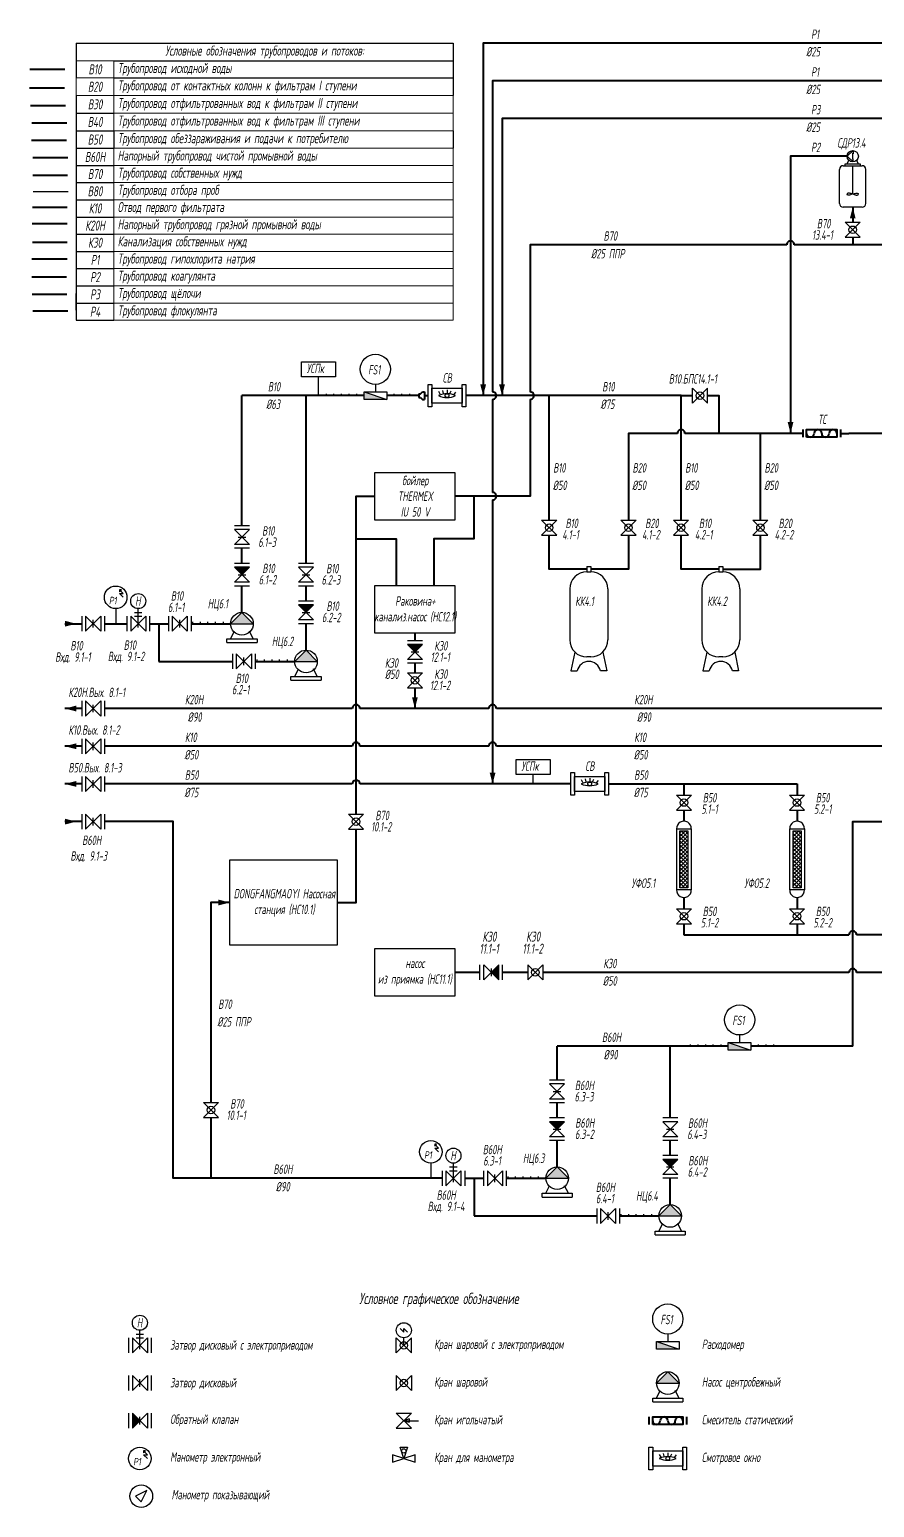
# Model space of a CAD drawing. Header units: inches. Extents: x -98789 to 102479, y -41186 to 39392.
# Drawn here: x 48454 to 70861, y 188 to 39392 of the extents above; entities that cross this region are included whole.
import ezdxf

# ---------------------------------------------------------------- set-up
doc = ezdxf.new("R2010")
doc.units = ezdxf.units.IN
doc.header["$MEASUREMENT"] = 0
for name, color, linetype in [('1', 7, 'Continuous'), ('2', 7, 'Continuous'), ('G', 5, 'Continuous'), ('В80', 1, 'Continuous')]:
    doc.layers.add(name, color=color, linetype=linetype)
for name, color, linetype, lineweight in [('В10', 66, 'Continuous', 40), ('В30', 136, 'Continuous', 40), ('В40', 142, 'Continuous', 40), ('В50', 180, 'Continuous', 40), ('В60Н', 140, 'Continuous', 40), ('В70', 120, 'Continuous', 40), ('К20Н', 33, 'Continuous', 40), ('К30', 54, 'Continuous', 40), ('Р1', 202, 'Continuous', 40), ('Р4', 210, 'Continuous', 40)]:
    doc.layers.add(name, color=color, linetype=linetype, lineweight=lineweight)
for name, color, linetype, lineweight, true_color in [('В20', 7, 'Continuous', 40, 0x0a7800), ('К10', 7, 'Continuous', 40, 0xffbe00), ('Р2', 7, 'Continuous', 40, 0x991b1e), ('Р3', 7, 'Continuous', 40, 0xd19cc7)]:
    doc.layers.add(name, color=color, linetype=linetype, lineweight=lineweight, true_color=true_color)
doc.layers.add('Надписи', color=7, linetype='Continuous', true_color=0x93278f)
doc.styles.add('Eskd знаки', font='eskd.shx', dxfattribs={"width": 0.8, "oblique": 10})

# ---------------------------------------------------------------- blocks, each defined once
blk = doc.blocks.new('*T2')
at = {"color": 0, "linetype": 'ByBlock', "lineweight": -2, "transparency": 16777216}
for p, q in [((0, 0), (10000, 0)), ((0, 0), (0, -467)), ((10000, 0), (10000, -1389)), ((1000, -467), (10000, -467)), ((1000, -922), (10000, -922)), ((0, -1389), (0, -7352)), ((0, -1856), (1000, -1856)), ((0, -2322), (1000, -2322)), ((1000, -2322), (1000, -2789)), ((10000, -2322), (10000, -2789)), ((0, -2789), (1000, -2789)), ((0, -3244), (1000, -3244)), ((0, -3700), (1000, -3700)), ((0, -4156), (1000, -4156)), ((0, -4611), (1000, -4611)), ((0, -5067), (1000, -5067)), ((0, -5522), (1000, -5522)), ((0, -5978), (1000, -5978)), ((0, -6433), (1000, -6433)), ((0, -6896), (1000, -6896)), ((0, -7352), (1000, -7352))]:
    blk.add_line(p, q, dxfattribs=at)
at = {"color": 7, "linetype": 'ByBlock', "lineweight": 15, "transparency": 16777216}
for p, q in [((0, -467), (1000, -467)), ((0, -467), (0, -1389)), ((1000, -467), (1000, -2322)), ((0, -922), (1000, -922)), ((0, -1389), (10000, -1389)), ((10000, -1389), (10000, -2322)), ((1000, -1856), (10000, -1856)), ((1000, -2322), (10000, -2322)), ((1000, -2789), (10000, -2789)), ((1000, -2789), (1000, -7352)), ((10000, -2789), (10000, -7352)), ((1000, -3244), (10000, -3244)), ((1000, -3700), (10000, -3700)), ((1000, -4156), (10000, -4156)), ((1000, -4611), (10000, -4611)), ((1000, -5067), (10000, -5067)), ((1000, -5522), (10000, -5522)), ((1000, -5978), (10000, -5978)), ((1000, -6433), (10000, -6433)), ((1000, -6896), (10000, -6896)), ((1000, -7352), (10000, -7352))]:
    blk.add_line(p, q, dxfattribs=at)
at = {"color": 0, "transparency": 16777216, "style": 'Eskd знаки'}
for s, insert, char_height, width, attachment_point in [('Условные обозначения трубопроводов и потоков:', (5000, -233), 266.67, 9997.82, 5), ('В10', (500, -694), 266.7, 910, 5), ('Трубопровод исходной воды', (1100, -694), 266.67, 8800.02, 4), ('В20', (500, -1156), 266.7, 910, 5), ('Трубопровод от контактных колонн к фильтрам I ступени', (1100, -1156), 266.67, 8800.02, 4), ('В30', (500, -1622), 266.7, 970, 5), ('Трубопровод отфильтрованных вод к фильтрам II ступени', (1100, -1622), 266.67, 8800.02, 4), ('В40', (500, -2089), 266.7, 970, 5), ('Трубопровод отфильтрованных вод к фильтрам III ступени', (1100, -2089), 266.67, 8800.02, 4), ('В50', (500, -2556), 266.7, 970, 5), ('Трубопровод обеззараживания и подачи к потребителю', (1100, -2556), 266.67, 8800.02, 4), ('В60Н', (500, -3017), 266.7, 970, 5), ('Напорный трубопровод чистой промывной воды', (1100, -3017), 266.67, 8800.02, 4), ('В70', (500, -3472), 266.7, 970, 5), ('Трубопровод собственных нужд', (1100, -3472), 266.67, 8800.02, 4), ('В80', (500, -3928), 266.7, 970, 5), ('Трубопровод отбора проб', (1100, -3928), 266.67, 8800.02, 4), ('К10', (500, -4383), 266.7, 970, 5), ('Отвод первого фильтрата', (1100, -4383), 266.67, 8800.02, 4), ('Напорный трубопровод грязной промывной воды', (1100, -4839), 266.67, 8800.02, 4), ('К20Н', (500, -4839), 266.7, 970, 5), ('К30', (500, -5294), 266.7, 970, 5), ('Канализация собственных нужд', (1100, -5294), 266.67, 8800.02, 4), ('Р1', (500, -5750), 266.7, 970, 5), ('Трубопровод гипохлорита натрия', (1100, -5750), 266.67, 8800.02, 4), ('Р2', (500, -6206), 266.7, 970, 5), ('Трубопровод коагулянта', (1100, -6206), 266.67, 8800.02, 4), ('Р3', (500, -6665), 266.7, 970, 5), ('Трубопровод щёлочи', (1100, -6665), 266.67, 8800.02, 4), ('Р4', (500, -7124), 266.7, 970, 5), ('Трубопровод флокулянта', (1100, -7124), 266.67, 8800.02, 4)]:
    blk.add_mtext(s, dxfattribs=dict(at, insert=insert, char_height=char_height, width=width, attachment_point=attachment_point))

msp = doc.modelspace()

# ---------------------------------------------------------------- hatches: boundary and pattern name
h = msp.add_hatch(color=256)
h.dxf.hatch_style = 1
h.paths.add_polyline_path([(54286, 25131), (53886, 25131), (54086, 24931)])
h = msp.add_hatch(color=256)
h.dxf.hatch_style = 1
h.paths.add_polyline_path([(54385, 23631), (54086, 23931), (53787, 23631)])
h = msp.add_hatch(color=256)
h.dxf.hatch_style = 1
h.paths.add_polyline_path([(55986, 24131), (55586, 24131), (55786, 23931)])
h = msp.add_hatch(color=256)
h.dxf.hatch_style = 1
h.paths.add_polyline_path([(56085, 22631), (55786, 22931), (55487, 22631)])
h = msp.add_hatch(color=256)
h.dxf.hatch_style = 1
h.paths.add_polyline_path([(58874, 23081), (58474, 23081), (58674, 22881)])
h = msp.add_hatch(color=256)
h.dxf.hatch_style = 1
h.paths.add_polyline_path([(60900, 14181), (60900, 14581), (60700, 14381)])
h = msp.add_hatch(color=256)
h.dxf.hatch_style = 1
h.paths.add_polyline_path([(62645, 10421), (62245, 10421), (62445, 10221)])
h = msp.add_hatch(color=256)
h.dxf.hatch_style = 1
h.paths.add_polyline_path([(65645, 9421), (65245, 9421), (65445, 9221)])
h = msp.add_hatch(color=256)
h.dxf.hatch_style = 1
h.paths.add_polyline_path([(62745, 8921), (62445, 9221), (62146, 8921)])
h = msp.add_hatch(color=256)
h.dxf.hatch_style = 1
h.paths.add_polyline_path([(65745, 7921), (65445, 8221), (65146, 7921)])
h = msp.add_hatch(color=256)
h.dxf.hatch_style = 1
h.paths.add_polyline_path([(65679, 3488), (65380, 3788), (65081, 3488)])
h = msp.add_hatch(color=256)
h.dxf.hatch_style = 1
h.paths.add_polyline_path([(51180, 2688), (51180, 2288), (51380, 2488)])
at = {"layer": '1'}
h = msp.add_hatch(dxfattribs=at)
h.set_pattern_fill('ANSI37', color=256, scale=22.5, angle=-90, style=0)
h.set_pattern_definition([(315, (21797.07, 37931.38), (50.51394, 50.51394), []), (45, (21797.07, 37931.38), (-50.51394, 50.51394), [])])
h.paths.add_polyline_path([(65704, 16625), (65916, 16625), (65916, 18137), (65704, 18137)])
h = msp.add_hatch(dxfattribs=at)
h.set_pattern_fill('ANSI37', color=256, scale=22.5, angle=-90, style=0)
h.set_pattern_definition([(315, (24797.07, 37931.38), (50.51394, 50.51394), []), (45, (24797.07, 37931.38), (-50.51394, 50.51394), [])])
h.paths.add_polyline_path([(68704, 16625), (68916, 16625), (68916, 18137), (68704, 18137)])
at = {"layer": '2', "ltscale": 0.5}
for points in [[(57326, 29781), (57326, 29581), (57926, 29581)], [(66986, 12521), (66986, 12321), (67586, 12321)], [(65080, 4588), (65080, 4388), (65680, 4388)]]:
    msp.add_hatch(color=256, dxfattribs=at).paths.add_polyline_path(points)

# ---------------------------------------------------------------- linework, layer by layer
at = {"ltscale": 10}
for p, q in [((70136, 36031), (70297, 36181)), ((70286, 35950), (70286, 36112)), ((70297, 36181), (70297, 36100)), ((70136, 36031), (70297, 35882)), ((70297, 35882), (70297, 35962)), ((54086, 23931), (53787, 23631)), ((54086, 23931), (54385, 23631)), ((55786, 22931), (55487, 22631)), ((55786, 22931), (56085, 22631)), ((62445, 9221), (62146, 8921)), ((62445, 9221), (62745, 8921)), ((65445, 8221), (65146, 7921)), ((65445, 8221), (65745, 7921)), ((65380, 3788), (65081, 3488)), ((65380, 3788), (65679, 3488))]:
    msp.add_line(p, q, dxfattribs=at)
for p, q in [((69936, 34781), (69936, 35681)), ((70036, 35781), (70536, 35781)), ((70086, 35781), (70086, 35831)), ((70086, 35831), (70486, 35831)), ((70136, 35831), (70186, 35931)), ((70286, 35031), (70286, 35781)), ((70436, 35831), (70386, 35931)), ((70486, 35831), (70486, 35781)), ((70636, 34781), (70636, 35681)), ((70536, 34681), (70036, 34681)), ((70086, 34281), (70486, 34281)), ((70486, 34281), (70086, 33881)), ((70086, 34281), (70486, 33881)), ((70086, 33881), (70486, 33881)), ((66034, 29481), (66034, 29881)), ((66034, 29881), (66434, 29481)), ((66034, 29481), (66434, 29881)), ((66434, 29481), (66434, 29881)), ((56326, 29681), (56326, 29731)), ((56526, 29681), (56526, 29731)), ((56726, 29681), (56726, 29731)), ((56926, 29681), (56926, 29731)), ((57126, 29731), (57126, 29681)), ((58126, 29681), (58126, 29731)), ((58326, 29681), (58326, 29731)), ((58526, 29731), (58526, 29681)), ((62034, 26377), (62434, 26377)), ((62434, 26377), (62034, 25977)), ((62034, 26377), (62434, 25977)), ((64138, 26377), (64538, 26377)), ((64538, 26377), (64138, 25977)), ((64138, 26377), (64538, 25977)), ((65534, 26377), (65934, 26377)), ((65934, 26377), (65534, 25977)), ((65534, 26377), (65934, 25977)), ((67638, 26377), (68038, 26377)), ((68038, 26377), (67638, 25977)), ((67638, 26377), (68038, 25977)), ((54286, 26231), (53886, 26231)), ((54286, 26131), (53886, 26131)), ((53886, 26131), (54286, 25731)), ((54286, 26131), (53886, 25731)), ((53986, 25931), (54186, 25931)), ((62034, 25977), (62434, 25977)), ((64138, 25977), (64538, 25977)), ((65534, 25977), (65934, 25977)), ((67638, 25977), (68038, 25977)), ((54286, 25731), (53886, 25731)), ((54286, 25631), (53886, 25631)), ((54286, 25231), (53886, 25231)), ((54286, 25131), (53886, 25131)), ((53886, 25131), (54286, 24731)), ((54286, 25131), (53886, 24731)), ((55986, 25231), (55586, 25231)), ((55986, 25131), (55586, 25131)), ((55586, 25131), (55986, 24731)), ((55986, 25131), (55586, 24731)), ((54286, 24731), (53886, 24731)), ((53986, 24931), (54186, 24931)), ((55986, 24731), (55586, 24731)), ((55686, 24931), (55886, 24931)), ((50938, 24431), (50838, 24531)), ((50938, 24331), (50838, 24431)), ((50838, 24431), (50938, 24431)), ((54286, 24631), (53886, 24631)), ((55986, 24631), (55586, 24631)), ((50738, 24031), (50738, 23631)), ((51236, 23931), (51436, 23931)), ((51336, 23531), (51336, 24031)), ((55986, 24231), (55586, 24231)), ((55986, 24131), (55586, 24131)), ((55586, 24131), (55986, 23731)), ((55986, 24131), (55586, 23731)), ((55686, 23931), (55886, 23931)), ((49841, 23831), (49841, 23431)), ((49941, 23831), (49941, 23431)), ((49941, 23431), (50341, 23831)), ((49941, 23831), (50341, 23431)), ((50141, 23531), (50141, 23731)), ((50341, 23831), (50341, 23431)), ((50441, 23831), (50441, 23431)), ((51036, 23831), (51036, 23431)), ((51136, 23831), (51136, 23431)), ((51136, 23431), (51536, 23831)), ((51136, 23831), (51536, 23431)), ((51236, 23831), (51436, 23831)), ((51536, 23831), (51536, 23431)), ((51636, 23831), (51636, 23431)), ((52136, 23831), (52136, 23431)), ((52236, 23831), (52236, 23431)), ((52236, 23431), (52636, 23831)), ((52236, 23831), (52636, 23431)), ((52436, 23531), (52436, 23731)), ((52636, 23831), (52636, 23431)), ((52736, 23831), (52736, 23431)), ((52786, 23631), (52786, 23681)), ((52986, 23631), (52986, 23681)), ((53186, 23631), (53186, 23681)), ((53386, 23631), (53386, 23681)), ((53586, 23681), (53586, 23631)), ((53786, 23631), (54386, 23631)), ((55986, 23731), (55586, 23731)), ((55986, 23631), (55586, 23631)), ((53686, 23131), (53686, 23231)), ((53686, 23231), (54486, 23231)), ((53686, 23131), (54486, 23131)), ((53786, 23231), (53886, 23431)), ((54386, 23231), (54286, 23431)), ((54486, 23231), (54486, 23131)), ((58874, 23181), (58474, 23181)), ((53837, 22831), (53837, 22431)), ((53937, 22831), (53937, 22431)), ((53937, 22431), (54337, 22831)), ((53937, 22831), (54337, 22431)), ((54337, 22831), (54337, 22431)), ((54437, 22831), (54437, 22431)), ((58874, 23081), (58474, 23081)), ((58474, 23081), (58874, 22681)), ((58874, 23081), (58474, 22681)), ((58574, 22881), (58774, 22881)), ((54137, 22531), (54137, 22731)), ((54487, 22631), (54487, 22681)), ((54687, 22631), (54687, 22681)), ((54887, 22631), (54887, 22681)), ((55087, 22631), (55087, 22681)), ((55287, 22681), (55287, 22631)), ((55486, 22631), (56086, 22631)), ((55486, 22231), (55586, 22431)), ((56086, 22231), (55986, 22431)), ((58874, 22681), (58474, 22681)), ((58874, 22581), (58474, 22581)), ((55386, 22131), (55386, 22231)), ((55386, 22231), (56186, 22231)), ((55386, 22131), (56186, 22131)), ((56186, 22231), (56186, 22131)), ((58474, 22331), (58874, 22331)), ((58874, 22331), (58474, 21931)), ((58474, 22331), (58874, 21931)), ((49841, 21581), (49841, 21181)), ((49941, 21581), (49941, 21181)), ((49941, 21181), (50341, 21581)), ((49941, 21581), (50341, 21181)), ((50341, 21581), (50341, 21181)), ((50441, 21581), (50441, 21181)), ((58474, 21931), (58874, 21931)), ((50141, 21281), (50141, 21481)), ((49841, 20581), (49841, 20181)), ((49941, 20581), (49941, 20181)), ((49941, 20181), (50341, 20581)), ((49941, 20581), (50341, 20181)), ((50141, 20281), (50141, 20481)), ((50341, 20581), (50341, 20181)), ((50441, 20581), (50441, 20181)), ((49841, 19581), (49841, 19181)), ((49941, 19581), (49941, 19181)), ((49941, 19181), (50341, 19581)), ((49941, 19581), (50341, 19181)), ((50141, 19281), (50141, 19481)), ((50341, 19581), (50341, 19181)), ((50441, 19581), (50441, 19181)), ((65610, 19087), (66010, 19087)), ((66010, 19087), (65610, 18687)), ((65610, 19087), (66010, 18687)), ((68610, 19087), (69010, 19087)), ((69010, 19087), (68610, 18687)), ((68610, 19087), (69010, 18687)), ((49841, 18581), (49841, 18181)), ((49941, 18581), (49941, 18181)), ((49941, 18181), (50341, 18581)), ((49941, 18581), (50341, 18181)), ((50141, 18281), (50141, 18481)), ((50341, 18581), (50341, 18181)), ((50441, 18581), (50441, 18181)), ((56914, 18581), (57314, 18581)), ((57314, 18581), (56914, 18181)), ((56914, 18581), (57314, 18181)), ((65610, 18687), (66010, 18687)), ((68610, 18687), (69010, 18687)), ((56914, 18181), (57314, 18181)), ((65609, 16072), (66009, 16072)), ((66009, 16072), (65609, 15672)), ((65609, 16072), (66009, 15672)), ((68609, 16072), (69009, 16072)), ((69009, 16072), (68609, 15672)), ((68609, 16072), (69009, 15672)), ((65609, 15672), (66009, 15672)), ((68609, 15672), (69009, 15672)), ((60400, 14181), (60400, 14581)), ((60500, 14181), (60500, 14581)), ((60900, 14581), (60500, 14181)), ((60900, 14181), (60500, 14581)), ((60900, 14181), (60900, 14581)), ((61000, 14181), (61000, 14581)), ((61667, 14581), (61667, 14181)), ((62067, 14181), (61667, 14581)), ((62067, 14581), (61667, 14181)), ((62067, 14581), (62067, 14181)), ((60700, 14481), (60700, 14281)), ((65986, 12421), (65986, 12471)), ((66186, 12421), (66186, 12471)), ((66386, 12421), (66386, 12471)), ((66586, 12421), (66586, 12471)), ((66786, 12471), (66786, 12421)), ((67786, 12421), (67786, 12471)), ((67986, 12421), (67986, 12471)), ((68186, 12471), (68186, 12421)), ((62645, 11521), (62245, 11521)), ((62645, 11421), (62245, 11421)), ((62245, 11421), (62645, 11021)), ((62645, 11421), (62245, 11021)), ((62645, 11021), (62245, 11021)), ((62345, 11221), (62545, 11221)), ((53064, 10931), (53464, 10931)), ((53464, 10931), (53064, 10531)), ((53064, 10931), (53464, 10531)), ((62645, 10921), (62245, 10921)), ((53064, 10531), (53464, 10531)), ((62645, 10521), (62245, 10521)), ((62645, 10421), (62245, 10421)), ((62245, 10421), (62645, 10021)), ((62645, 10421), (62245, 10021)), ((62345, 10221), (62545, 10221)), ((65645, 10521), (65245, 10521)), ((65645, 10421), (65245, 10421)), ((65245, 10421), (65645, 10021)), ((65645, 10421), (65245, 10021)), ((65345, 10221), (65545, 10221)), ((59298, 9721), (59198, 9821)), ((62645, 10021), (62245, 10021)), ((62645, 9921), (62245, 9921)), ((65645, 10021), (65245, 10021)), ((65645, 9921), (65245, 9921)), ((59298, 9621), (59198, 9721)), ((59198, 9721), (59298, 9721)), ((65645, 9521), (65245, 9521)), ((65645, 9421), (65245, 9421)), ((65245, 9421), (65645, 9021)), ((65645, 9421), (65245, 9021)), ((59098, 9321), (59098, 8921)), ((59395, 9121), (59395, 8721)), ((59495, 9121), (59495, 8721)), ((59495, 8721), (59895, 9121)), ((59495, 9121), (59895, 8721)), ((59595, 9221), (59795, 9221)), ((59595, 9121), (59795, 9121)), ((59695, 8821), (59695, 9321)), ((59895, 9121), (59895, 8721)), ((59995, 9121), (59995, 8721)), ((60495, 9121), (60495, 8721)), ((60595, 9121), (60595, 8721)), ((60595, 8721), (60995, 9121)), ((60595, 9121), (60995, 8721)), ((60795, 8821), (60795, 9021)), ((60995, 9121), (60995, 8721)), ((61095, 9121), (61095, 8721)), ((65645, 9021), (65245, 9021)), ((65345, 9221), (65545, 9221)), ((61145, 8921), (61145, 8971)), ((61345, 8921), (61345, 8971)), ((61545, 8921), (61545, 8971)), ((61745, 8921), (61745, 8971)), ((61945, 8971), (61945, 8921)), ((62145, 8921), (62745, 8921)), ((62145, 8521), (62245, 8721)), ((62745, 8521), (62645, 8721)), ((65645, 8921), (65245, 8921)), ((62045, 8421), (62045, 8521)), ((62045, 8521), (62845, 8521)), ((62045, 8421), (62845, 8421)), ((62845, 8521), (62845, 8421)), ((63496, 8121), (63496, 7721)), ((63596, 8121), (63596, 7721)), ((63596, 7721), (63996, 8121)), ((63596, 8121), (63996, 7721)), ((63796, 7821), (63796, 8021)), ((63996, 8121), (63996, 7721)), ((64096, 8121), (64096, 7721)), ((64146, 7921), (64146, 7971)), ((64346, 7921), (64346, 7971)), ((64546, 7921), (64546, 7971)), ((64746, 7921), (64746, 7971)), ((64946, 7971), (64946, 7921)), ((65145, 7921), (65745, 7921)), ((65045, 7421), (65045, 7521)), ((65045, 7521), (65845, 7521)), ((65145, 7521), (65245, 7721)), ((65745, 7521), (65645, 7721)), ((65845, 7521), (65845, 7421)), ((65045, 7421), (65845, 7421)), ((51280, 4788), (51480, 4788)), ((51380, 4388), (51380, 4888)), ((58280, 4938), (58380, 4838)), ((58380, 4838), (58380, 4938)), ((58380, 4938), (58480, 4838)), ((51080, 4688), (51080, 4288)), ((51180, 4688), (51180, 4288)), ((51180, 4288), (51580, 4688)), ((51180, 4688), (51580, 4288)), ((51280, 4688), (51480, 4688)), ((51580, 4688), (51580, 4288)), ((51680, 4688), (51680, 4288)), ((58180, 4288), (58180, 4688)), ((58180, 4688), (58580, 4288)), ((58180, 4288), (58580, 4688)), ((58380, 4488), (58380, 4688)), ((58580, 4288), (58580, 4688)), ((51080, 3688), (51080, 3288)), ((51180, 3688), (51180, 3288)), ((51180, 3288), (51580, 3688)), ((51180, 3688), (51580, 3288)), ((51380, 3388), (51380, 3588)), ((51580, 3688), (51580, 3288)), ((51680, 3688), (51680, 3288)), ((58180, 3688), (58180, 3288)), ((58580, 3288), (58180, 3688)), ((58580, 3688), (58180, 3288)), ((58580, 3688), (58580, 3288)), ((65080, 3488), (65680, 3488)), ((65080, 3088), (65180, 3288)), ((65680, 3088), (65580, 3288)), ((64980, 2988), (64980, 3088)), ((64980, 3088), (65780, 3088)), ((64980, 2988), (65780, 2988)), ((65780, 3088), (65780, 2988)), ((51080, 2688), (51080, 2288)), ((51180, 2688), (51180, 2288)), ((51180, 2288), (51580, 2688)), ((51180, 2688), (51580, 2288)), ((51380, 2388), (51380, 2588)), ((51580, 2688), (51580, 2288)), ((51680, 2688), (51680, 2288)), ((58180, 2688), (58580, 2688)), ((58580, 2688), (58180, 2288)), ((58180, 2688), (58580, 2288)), ((58520, 2538), (58380, 2488)), ((58380, 2488), (58520, 2448)), ((58380, 2488), (58772, 2488)), ((58520, 2538), (58520, 2448)), ((58180, 2288), (58580, 2288)), ((51580, 1588), (51480, 1688)), ((51580, 1488), (51480, 1588)), ((51480, 1588), (51580, 1588)), ((58080, 1588), (58080, 1388)), ((58380, 1488), (58080, 1588)), ((58380, 1488), (58280, 1788)), ((58280, 1788), (58480, 1788)), ((58480, 1788), (58380, 1488)), ((58680, 1588), (58380, 1488)), ((58680, 1388), (58680, 1588)), ((58080, 1388), (58380, 1488)), ((58380, 1488), (58680, 1388)), ((51567, 638), (51267, 488)), ((51267, 488), (51417, 338)), ((51417, 338), (51567, 638)), ((51417, 338), (51567, 638))]:
    msp.add_line(p, q)
for points in [[(49691, 31945), (49691, 32395)], [(56117, 29681), (56117, 30181)], [(61810, 19381), (61810, 19631)]]:
    msp.add_lwpolyline(points)
for points in [[(56567, 30181), (55667, 30181), (55667, 30581), (56567, 30581)], [(57614, 27645), (59734, 27645), (59734, 26381), (57614, 26381)], [(57614, 24645), (59734, 24645), (59734, 23381), (57614, 23381)], [(62260, 19631), (61360, 19631), (61360, 20031), (62260, 20031)], [(53764, 17366), (56614, 17366), (56614, 15103), (53764, 15103)], [(57614, 15013), (59734, 15013), (59734, 13750), (57614, 13750)]]:
    msp.add_lwpolyline(points, close=True)
for centre, radius in [((70286, 36031), 150), ((70286, 34081), 100), ((66234, 29681), 100), ((62234, 26177), 100), ((64338, 26177), 100), ((65734, 26177), 100), ((67838, 26177), 100), ((50738, 24331), 300), ((51336, 24231), 200), ((54086, 23631), 300), ((55786, 22631), 300), ((58674, 22131), 100), ((65810, 18887), 100), ((68810, 18887), 100), ((57114, 18381), 100), ((65809, 15872), 100), ((68809, 15872), 100), ((61867, 14381), 100), ((53264, 10731), 100), ((59098, 9621), 300), ((59695, 9521), 200), ((62445, 8921), 300), ((65445, 7921), 300), ((51380, 5088), 200), ((58380, 4888), 200), ((58380, 4488), 100), ((58380, 3488), 100), ((65380, 3488), 300), ((51380, 1488), 300), ((58380, 1688), 56.9), ((51417, 488), 300)]:
    msp.add_circle(centre, radius)
for centre, start, end in [((70036, 35681), 90, 180), ((70536, 35681), 0, 90), ((70036, 34781), 180, 270), ((70536, 34781), 270, 0)]:
    msp.add_arc(centre, 100, start, end)
at = {"ltscale": 50}
for centre, start, end in [((70155, 35026), 144.6538, 215.3462), ((70417, 35026), 324.6538, 35.3462)]:
    msp.add_arc(centre, 19, start, end, dxfattribs=at)
for points in [[(70286, 35031), (70197, 35051), (70142, 35040), (70140, 35037)], [(70286, 35031), (70197, 35001), (70142, 35012), (70140, 35015)], [(70286, 35031), (70375, 35051), (70430, 35040), (70432, 35037)], [(70286, 35031), (70375, 35001), (70430, 35012), (70432, 35015)]]:
    msp.add_spline(points, degree=3, dxfattribs=at)
at = {"layer": '1'}
for p, q in [((59434, 29738), (59414, 29816)), ((59526, 29831), (59526, 29731)), ((59600, 29736), (59638, 29805)), ((59347, 29718), (59312, 29789)), ((59707, 29707), (59756, 29774)), ((63234, 25146), (63338, 25146)), ((63234, 25146), (63234, 25007)), ((63338, 25146), (63338, 25007)), ((66734, 25146), (66838, 25146)), ((66734, 25146), (66734, 25007)), ((66838, 25146), (66838, 25007)), ((63234, 25007), (63338, 25007)), ((66734, 25007), (66838, 25007)), ((50838, 24531), (50888, 24531)), ((50888, 24531), (50838, 24531)), ((50838, 24531), (50838, 24481)), ((50838, 24481), (50888, 24531)), ((62780, 24554), (62780, 23203)), ((63792, 24554), (63792, 23203)), ((66280, 24554), (66280, 23203)), ((67292, 24554), (67292, 23203)), ((63338, 22750), (63234, 22750)), ((66838, 22750), (66734, 22750)), ((63130, 19418), (63095, 19489)), ((63217, 19438), (63197, 19516)), ((63310, 19531), (63310, 19431)), ((63383, 19436), (63421, 19505)), ((63491, 19407), (63539, 19474)), ((59198, 9821), (59248, 9821)), ((59248, 9821), (59198, 9821)), ((59198, 9821), (59198, 9771)), ((59198, 9771), (59248, 9821)), ((51480, 1688), (51530, 1688)), ((51530, 1688), (51480, 1688)), ((51480, 1688), (51480, 1638)), ((51480, 1638), (51530, 1688)), ((65201, 1524), (65165, 1595)), ((65287, 1544), (65267, 1622)), ((65380, 1638), (65380, 1538)), ((65454, 1542), (65492, 1611)), ((65561, 1513), (65609, 1580))]:
    msp.add_line(p, q, dxfattribs=at)
at = {"layer": '1', "ltscale": 0.166667}
for p, q in [((62916, 22880), (62812, 22381)), ((63656, 22880), (63760, 22381)), ((66416, 22880), (66312, 22381)), ((67156, 22880), (67260, 22381)), ((62812, 22381), (62977, 22381)), ((63760, 22381), (63595, 22381)), ((66312, 22381), (66477, 22381)), ((67260, 22381), (67095, 22381))]:
    msp.add_line(p, q, dxfattribs=at)
at = {"layer": '1'}
for points in [[(59026, 29981), (59126, 29981), (59126, 29381), (59026, 29381)], [(59126, 29881), (59926, 29881), (59926, 29481), (59126, 29481)], [(59926, 29981), (60026, 29981), (60026, 29381), (59926, 29381)], [(62810, 19681), (62910, 19681), (62910, 19081), (62810, 19081)], [(63710, 19681), (63810, 19681), (63810, 19081), (63710, 19081)], [(62910, 19581), (63710, 19581), (63710, 19181), (62910, 19181)], [(66003, 18191), (66003, 16569), (65616, 16569), (65616, 18191)], [(65916, 18137), (65916, 16625), (65704, 16625), (65704, 18137)], [(69003, 18191), (69003, 16569), (68616, 16569), (68616, 18191)], [(68916, 18137), (68916, 16625), (68704, 16625), (68704, 18137)], [(64880, 1787), (64980, 1787), (64980, 1187), (64880, 1187)], [(64980, 1687), (65780, 1687), (65780, 1287), (64980, 1287)], [(65780, 1787), (65880, 1787), (65880, 1187), (65780, 1187)]]:
    msp.add_lwpolyline(points, close=True, dxfattribs=at)
for centre in [(59526, 29681), (63310, 19381), (65380, 1488)]:
    msp.add_circle(centre, 50, dxfattribs=at)
for centre, radius, start, end in [((59526, 29205), 527, 64.7203, 115.2797), ((59526, 30163), 531, 244.9424, 295.0576), ((63234, 24554), 454, 90, 180), ((63338, 24554), 454, 0, 90), ((66734, 24554), 454, 90, 180), ((66838, 24554), 454, 0, 90), ((63234, 23203), 454, 180, 270), ((63338, 23203), 454, 270, 0), ((66734, 23203), 454, 180, 270), ((66838, 23203), 454, 270, 0), ((63310, 18905), 527, 64.7203, 115.2797), ((63310, 19863), 531, 244.9424, 295.0576), ((65809, 18199), 194, 357.6713, 182.3287), ((68809, 18199), 194, 357.6713, 182.3287), ((65809, 16561), 194, 177.5077, 2.4923), ((68809, 16561), 194, 177.5077, 2.4923), ((65380, 1011), 527, 64.7203, 115.2797), ((65380, 1969), 531, 244.9424, 295.0576)]:
    msp.add_arc(centre, radius, start, end, dxfattribs=at)
at = {"layer": '1', "ltscale": 0.166667}
for centre in [(63286, 22314), (66786, 22314)]:
    msp.add_arc(centre, 316, 12.3418, 167.6582, dxfattribs=at)
at = {"layer": '2', "ltscale": 0.5}
for p, q in [((57626, 29989), (57626, 29781)), ((57326, 29781), (57926, 29581)), ((67286, 12729), (67286, 12521)), ((66986, 12521), (67586, 12321)), ((65380, 4795), (65380, 4588)), ((65080, 4588), (65680, 4388))]:
    msp.add_line(p, q, dxfattribs=at)
for points in [[(57326, 29781), (57926, 29781), (57926, 29581), (57326, 29581)], [(66986, 12521), (67586, 12521), (67586, 12321), (66986, 12321)], [(65080, 4588), (65680, 4588), (65680, 4388), (65080, 4388)]]:
    msp.add_lwpolyline(points, close=True, dxfattribs=at)
for centre in [(57626, 30381), (67286, 13121), (65380, 5188)]:
    msp.add_circle(centre, 400, dxfattribs=at)
at = {"layer": 'G', "color": 0}
msp.add_lwpolyline([(49691, 38565), (49691, 38103)], dxfattribs=at)
at = {"layer": 'В10'}
for p, q in [((49391, 38334), (48462, 38334)), ((55786, 29681), (54086, 29681)), ((54086, 26231), (54086, 29681)), ((55786, 25231), (55786, 29681)), ((57326, 29681), (55786, 29681)), ((58776, 29681), (57926, 29681)), ((58776, 29731), (58776, 29631)), ((58776, 29731), (58826, 29731)), ((58776, 29631), (58826, 29631)), ((58826, 29731), (58876, 29781)), ((58826, 29631), (58876, 29581)), ((58876, 29781), (58926, 29781)), ((58876, 29581), (58926, 29581)), ((58926, 29781), (58926, 29581)), ((58926, 29681), (59026, 29681)), ((54086, 25231), (54086, 25631)), ((54086, 23931), (54086, 24631)), ((55786, 24231), (55786, 24631)), ((49391, 23631), (49841, 23631)), ((50441, 23631), (51036, 23631)), ((51636, 23631), (52136, 23631)), ((51886, 23631), (51886, 22631)), ((52736, 23631), (53787, 23631)), ((55786, 22931), (55786, 23631)), ((51886, 22631), (53837, 22631)), ((54437, 22631), (55486, 22631))]:
    msp.add_line(p, q, dxfattribs=at)
for points in [[(65734, 26377), (65734, 29681), (60026, 29681)], [(62234, 26377), (62234, 29681)], [(65734, 29681), (66034, 29681)], [(66434, 29681), (66734, 29681), (66734, 28681)], [(63234, 25077), (62234, 25077), (62234, 25977)], [(66734, 25077), (65734, 25077), (65734, 25977)]]:
    msp.add_lwpolyline(points, dxfattribs=at)
msp.add_lwpolyline([(49391, 23631, 154, 0, 0), (49691, 23631, 0, 0, 0)], format="xyseb", dxfattribs=at)
at = {"layer": 'В20', "ltscale": 0.3}
msp.add_line((48454, 37845), (49383, 37845), dxfattribs=at)
at = {"layer": 'В20'}
for p, q in [((68962, 28781), (68962, 28581)), ((69962, 28781), (69962, 28581))]:
    msp.add_line(p, q, dxfattribs=at)
at = {"layer": 'В20', "color": 7}
for p, q in [((64880, 2588), (64880, 2388)), ((65880, 2588), (65880, 2388))]:
    msp.add_line(p, q, dxfattribs=at)
at = {"layer": 'В20'}
for points in [[(65634, 28681), (64338, 28681), (64338, 26377)], [(68962, 28681), (65834, 28681)], [(67838, 26377), (67838, 28681)], [(69962, 28681), (70186, 28681)], [(74186, 28681), (70186, 28681)], [(64338, 25977), (64338, 25077), (63338, 25077)], [(66838, 25077), (67838, 25077), (67838, 25977)]]:
    msp.add_lwpolyline(points, dxfattribs=at)
msp.add_lwpolyline([(69062, 28581), (69062, 28781), (69862, 28781), (69862, 28581)], close=True, dxfattribs=at)
at = {"layer": 'В20', "color": 7}
msp.add_lwpolyline([(64980, 2388), (64980, 2588), (65780, 2588), (65780, 2388)], close=True, dxfattribs=at)
at = {"layer": 'В20'}
for centre, start, end in [((65734, 28681), 359.7459, 180.2541), ((69162, 28681), 180, 0), ((69362, 28681), 0, 180), ((69562, 28681), 180, 0), ((69762, 28681), 0, 180)]:
    msp.add_arc(centre, 100, start, end, dxfattribs=at)
at = {"layer": 'В20', "color": 7}
for centre, start, end in [((65080, 2488), 180, 0), ((65280, 2488), 0, 180), ((65480, 2488), 180, 0), ((65680, 2488), 0, 180)]:
    msp.add_arc(centre, 100, start, end, dxfattribs=at)
at = {"layer": 'В30', "ltscale": 0.3}
msp.add_line((48478, 37381), (49407, 37381), dxfattribs=at)
at = {"layer": 'В40', "ltscale": 0.3}
msp.add_line((48517, 36915), (49446, 36915), dxfattribs=at)
at = {"layer": 'В50'}
for p, q in [((49430, 36448), (48508, 36448)), ((63809, 19381), (68810, 19381)), ((65809, 16364), (65809, 16072)), ((68809, 16364), (68809, 16072)), ((65809, 15672), (65809, 15381)), ((65809, 15381), (70186, 15381)), ((68809, 15672), (68809, 15381))]:
    msp.add_line(p, q, dxfattribs=at)
msp.add_lwpolyline([(49691, 19381, 154, 0, 0), (49391, 19381, 0, 0, 0)], format="xyseb", dxfattribs=at)
for points in [[(49841, 19381), (49391, 19381)], [(57014, 19381), (50441, 19381)], [(60134, 19381), (57214, 19381)], [(62810, 19381), (60134, 19381)], [(65810, 19381), (65810, 19087)], [(68810, 19381), (68810, 19087)], [(65810, 18687), (65810, 18393)], [(68810, 18687), (68810, 18393)], [(71186, 15381), (70386, 15381)]]:
    msp.add_lwpolyline(points, dxfattribs=at)
for centre in [(57114, 19381), (70286, 15381)]:
    msp.add_arc(centre, 100, 359.7459, 180.2541, dxfattribs=at)
at = {"layer": 'В60Н'}
for p, q in [((49467, 35987), (48545, 35987)), ((65445, 12421), (62445, 12421)), ((62445, 11521), (62445, 12421)), ((65445, 10521), (65445, 12421)), ((66986, 12421), (65445, 12421)), ((70286, 12421), (67586, 12421)), ((62445, 10521), (62445, 10921)), ((62445, 9221), (62445, 9921)), ((65445, 9521), (65445, 9921)), ((59995, 8921), (60495, 8921)), ((60245, 8921), (60245, 7921)), ((61095, 8921), (62145, 8921)), ((65445, 8221), (65445, 8921)), ((60245, 7921), (63496, 7921)), ((64096, 7921), (65145, 7921))]:
    msp.add_line(p, q, dxfattribs=at)
msp.add_lwpolyline([(49391, 18381, 154, 0, 0), (49691, 18381, 0, 0, 0)], format="xyseb", dxfattribs=at)
for points in [[(49841, 18381), (49391, 18381)], [(59395, 8921), (52264, 8921), (52264, 18381), (50441, 18381)], [(70286, 12421), (70286, 18381), (95411, 18381), (95411, 15081)]]:
    msp.add_lwpolyline(points, dxfattribs=at)
at = {"layer": 'В70'}
msp.add_line((49459, 35522), (48537, 35522), dxfattribs=at)
for points in [[(70286, 34381, 154, 0, 0), (70286, 34681, 0, 0, 0)], [(53464, 16235, 154, 0, 0), (53764, 16235, 0, 0, 0)]]:
    msp.add_lwpolyline(points, format="xyseb", dxfattribs=at)
for points in [[(70286, 34681), (70286, 34281)], [(70286, 33881), (70286, 33681)], [(68536, 33681), (61734, 33681), (61734, 29781)], [(73336, 33681), (68736, 33681)], [(61734, 29581), (61734, 27013), (59734, 27013)], [(57114, 18581), (57114, 27013), (57614, 27013)], [(60234, 27013), (60234, 25881), (59174, 25881), (59174, 24645)], [(57114, 25881), (58174, 25881), (58174, 24645)], [(56614, 16235), (57114, 16235), (57114, 18181)], [(53764, 16235), (53264, 16235), (53264, 10931)], [(53264, 10531), (53264, 8921)]]:
    msp.add_lwpolyline(points, dxfattribs=at)
for centre, start, end in [((68636, 33681), 359.7459, 180.2541), ((61734, 29681), 269.7459, 90.2541)]:
    msp.add_arc(centre, 100, start, end, dxfattribs=at)
at = {"layer": 'В80'}
msp.add_line((49474, 35091), (48552, 35091), dxfattribs=at)
at = {"layer": 'К10'}
msp.add_line((49453, 34668), (48531, 34668), dxfattribs=at)
msp.add_lwpolyline([(49691, 20381, 154, 0, 0), (49391, 20381, 0, 0, 0)], format="xyseb", dxfattribs=at)
for points in [[(49841, 20381), (49391, 20381)], [(57014, 20381), (50441, 20381)], [(60134, 20381), (57214, 20381)], [(60634, 20381), (60134, 20381)], [(70186, 20381), (60834, 20381)], [(72186, 20381), (70186, 20381)]]:
    msp.add_lwpolyline(points, dxfattribs=at)
for centre in [(57114, 20381), (60734, 20381)]:
    msp.add_arc(centre, 100, 359.7459, 180.2541, dxfattribs=at)
at = {"layer": 'К20Н'}
msp.add_line((49450, 34235), (48527, 34235), dxfattribs=at)
for points in [[(95411, 22131), (95411, 21381), (70186, 21381)], [(49841, 21381), (49391, 21381)], [(57014, 21381), (50441, 21381)], [(60634, 21381), (57214, 21381)], [(70186, 21381), (60834, 21381)], [(60400, 14381), (59734, 14381)], [(61667, 14381), (61000, 14381)], [(70186, 14381), (62067, 14381)], [(74286, 9081), (72286, 9081), (72286, 14381), (70386, 14381)]]:
    msp.add_lwpolyline(points, dxfattribs=at)
msp.add_lwpolyline([(49691, 21381, 154, 0, 0), (49391, 21381, 0, 0, 0)], format="xyseb", dxfattribs=at)
for centre in [(57114, 21381), (60734, 21381), (70286, 14382)]:
    msp.add_arc(centre, 100, 359.7459, 180.2541, dxfattribs=at)
at = {"layer": 'К30'}
msp.add_line((49455, 33741), (48532, 33741), dxfattribs=at)
for points in [[(58674, 23381), (58674, 23181)], [(58674, 22581), (58674, 22331)], [(58674, 21931), (58674, 21381)]]:
    msp.add_lwpolyline(points, dxfattribs=at)
msp.add_lwpolyline([(58674, 21681, 154, 0, 0), (58674, 21381, 0, 0, 0)], format="xyseb", dxfattribs=at)
at = {"layer": 'Р1'}
msp.add_line((49448, 33303), (48518, 33303), dxfattribs=at)
for points in [[(79686, 36031), (79686, 39031), (60484, 39031), (60484, 29681)], [(77886, 36031), (77386, 36031), (77386, 38031), (60734, 38031), (60734, 29781)], [(60734, 29581), (60734, 27113)], [(60734, 26913), (60734, 19381)]]:
    msp.add_lwpolyline(points, dxfattribs=at)
for points in [[(60484, 29981, 154, 0, 0), (60484, 29681, 0, 0, 0)], [(60734, 19681, 154, 0, 0), (60734, 19381, 0, 0, 0)]]:
    msp.add_lwpolyline(points, format="xyseb", dxfattribs=at)
for centre in [(60734, 29681), (60734, 27013)]:
    msp.add_arc(centre, 100, 269.7459, 90.2541, dxfattribs=at)
at = {"layer": 'Р2'}
msp.add_line((48516, 32834), (49438, 32834), dxfattribs=at)
msp.add_lwpolyline([(70136, 36031), (68636, 36031), (68636, 28681)], dxfattribs=at)
msp.add_lwpolyline([(68636, 28981, 154, 0, 0), (68636, 28681, 0, 0, 0)], format="xyseb", dxfattribs=at)
at = {"layer": 'Р3'}
msp.add_line((49441, 32363), (48519, 32363), dxfattribs=at)
msp.add_lwpolyline([(74886, 36031), (74386, 36031), (74386, 37031), (60984, 37031), (60984, 29681)], dxfattribs=at)
msp.add_lwpolyline([(60984, 29981, 154, 0, 0), (60984, 29681, 0, 0, 0)], format="xyseb", dxfattribs=at)
at = {"layer": 'Р4'}
msp.add_line((48543, 31932), (49465, 31932), dxfattribs=at)

# ---------------------------------------------------------------- block references
msp.add_blockref('*T2', (49691, 39031))

# ---------------------------------------------------------------- texts
at = {"ltscale": 15, "insert": (69876, 36511), "char_height": 250, "width": 850, "attachment_point": 1, "style": 'Eskd знаки'}
msp.add_mtext('СДР13.4', dxfattribs=at)
at = {"layer": '1', "style": 'Eskd знаки'}
for s, width, gutter_width, heights, insert, char_height, attachment_point in [('УСПк', 2263.46, 22.5, [0], (55804, 30529), 250, 1), ('СВ', 2263.46, 22.5, [0], (59652, 30277), 250, 3), ('ТС', 2263.46, 22.5, [0], (69587, 29177), 250, 3), ('P1', 522.43, 22.5, [0], (50559, 24345), 200, 1), ('УСПк', 2263.46, 22.5, [0], (61497, 19979), 250, 1), ('СВ', 2263.46, 22.5, [0], (63435, 19977), 250, 3), ('P1', 522.43, 22.5, [0], (58918, 9635), 200, 1), (' {\\H1.2x;Условное графическое обозначение}', 7988.49, 11.2, [333], (57094, 5882), 250, 1), ('Затвор дисковый с электроприводом', 5424.02, 11.2, [0], (52184, 4623), 250, 1), ('Кран шаровой с электроприводом', 5424.02, 11.2, [0], (59184, 4643), 250, 1), ('Расходомер', 5424.02, 11.2, [0], (66284, 4643), 250, 1), ('Затвор дисковый', 5424.02, 11.2, [0], (52184, 3623), 250, 1), ('Кран шаровой', 5424.02, 11.2, [0], (59184, 3643), 250, 1), ('Насос центробежный', 5424.02, 11.2, [0], (66284, 3643), 250, 1), ('Обратный клапан', 5424.02, 11.2, [0], (52184, 2654), 250, 1), ('Кран игольчатый', 5424.02, 11.2, [0], (59184, 2643), 250, 1), ('Смеситель статический', 5424.02, 11.2, [0], (66284, 2643), 250, 1), ('Манометр электронный', 5424.02, 11.2, [0], (52184, 1654), 250, 1), ('Кран для манометра', 5424.02, 11.2, [0], (59184, 1643), 250, 1), ('Смотровое окно', 5424.02, 11.2, [0], (66284, 1643), 250, 1), ('P1', 522.43, 22.5, [0], (51201, 1501), 200, 1), ('Манометр показывающий', 5424.02, 11.2, [0], (52221, 654), 250, 1)]:
    msp.add_mtext_dynamic_manual_height_columns(s, width=width, gutter_width=gutter_width, heights=heights, dxfattribs=dict(at, insert=insert, char_height=char_height, attachment_point=attachment_point))
at = {"layer": '1', "ltscale": 15, "char_height": 250, "style": 'Eskd знаки'}
for s, insert, width, attachment_point in [('бойлер\\PTHERMEX \\PIU 50 V', (58684, 27013), 2572.66, 5), ('Раковина+\\Pканализ.насос (НС12.1)', (58684, 24013), 2330.68, 5), ('КК4.1', (62923, 24351), 285.44, 1), ('КК4.2', (66423, 24351), 285.44, 1), ('НЦ6.1', (53178, 24287), 850, 1), ('НЦ6.2', (54878, 23287), 850, 1), ('УФО5.1', (64419, 16874), 285.44, 1), ('УФО5.2', (67407, 16874), 285.44, 1), ('DONGFANGMAOYI Насосная станция (НС10.1)', (55214, 16228), 2710.49, 5), ('насос\\Pиз приямка (НС11.1)', (58674, 14381), 2147.28, 5), ('НЦ6.3', (61538, 9578), 850, 1), ('НЦ6.4', (64538, 8578), 850, 1)]:
    msp.add_mtext(s, dxfattribs=dict(at, insert=insert, width=width, attachment_point=attachment_point))
at = {"layer": '2', "ltscale": 15, "char_height": 250, "width": 548.04, "attachment_point": 1, "style": 'Eskd знаки'}
for s, insert in [('FS1', (57434, 30491)), ('Н', (51255, 24356)), ('FS1', (67093, 13231)), ('Н', (59615, 9646)), ('Н', (51299, 5212)), ('FS1', (65188, 5297))]:
    msp.add_mtext(s, dxfattribs=dict(at, insert=insert))
at = {"layer": 'Надписи', "ltscale": 15, "char_height": 250, "attachment_point": 1, "style": 'Eskd знаки'}
for s, insert, width in [('Р1', (69180, 39392), 850), ('%%C25', (69051, 38929), 850), ('Р1', (69180, 38392), 850), ('%%C25', (69051, 37929), 850), ('Р3', (69180, 37392), 850), ('%%C25', (69051, 36929), 850), ('Р2', (69180, 36392), 850), ('%%C25 ППР', (63346, 33572), 1146.48), ('В10.БПС14.1-1', (65407, 30251), 850), ('В10', (54775, 30042), 850), ('В10', (63643, 30042), 850), ('%%C63', (54729, 29579), 850), ('%%C75', (63597, 29579), 850), ('В10', (62342, 27890), 850), ('В20', (64446, 27890), 850), ('В10', (65842, 27890), 850), ('В20', (67946, 27890), 850), ('%%C50', (62331, 27427), 850), ('%%C50', (64435, 27427), 850), ('%%C50', (65831, 27427), 850), ('%%C50', (67935, 27427), 850), ('К20Н.Вых. 8.1-1', (49485, 21936), 2314.09), ('К20Н', (52573, 21742), 850), ('К20Н', (64489, 21742), 850), ('%%C90', (52648, 21279), 850), ('%%C90', (64564, 21279), 850), ('К10.Вых. 8.1-2', (49485, 20936), 1852.34), ('К10', (52573, 20742), 850), ('К10', (64489, 20742), 850), ('%%C50', (52562, 20279), 850), ('%%C50', (64478, 20279), 850), ('В50.Вых. 8.1-3', (49485, 19936), 1919.91), ('В50', (52573, 19742), 850), ('В50', (64489, 19742), 850), ('%%C75', (52562, 19279), 850), ('%%C75', (64478, 19279), 850), ('\\pi364.76364;В60Н\\P\\pi53.65253;Вхд. 9.1-3', (49485, 18012), 1373.61), ('К30', (63671, 14742), 850), ('%%C50', (63660, 14279), 850), ('%%C25 ППР', (53434, 13196), 850), ('В60Н', (63636, 12786), 850), ('%%C90', (63680, 12322), 850), ('В60Н', (54922, 9286), 850), ('%%C90', (54985, 8822), 850)]:
    msp.add_mtext(s, dxfattribs=dict(at, insert=insert, width=width))
at = {"layer": 'Надписи', "ltscale": 15, "line_spacing_factor": 0.72, "style": 'Eskd знаки'}
for s, insert, char_height, width, attachment_point in [('\\pi194.297;В70\\P\\pi64.54647;13.4-1', (69141, 34369), 250, 850, 1), ('\\pi194.297;В70', (63484, 34041), 250, 850, 1), ('\\pi216.51922;В10\\P\\pi130.07932;4.1-1', (62452, 26417), 250, 850, 1), ('\\pi194.297;В20\\P\\pi111.53058;4.1-2', (64587, 26417), 250, 850, 1), ('\\pi216.51922;В10\\P\\pi107.8571;4.2-1', (65989, 26417), 250, 850, 1), ('\\pi194.297;В20\\P\\pi89.30836;4.2-2', (68124, 26417), 250, 850, 1), ('\\pi216.51922;В10\\P\\pi116.51922;6.1-3', (54404, 26218), 250, 850, 1), ('\\pi216.51922;В10\\P\\pi120.1927;6.1-2', (54412, 25222), 250, 850, 1), ('\\pi216.51922;В10\\P\\pi94.297;6.2-3', (56104, 25218), 250, 850, 1), ('\\pi216.51922;В10\\P\\pi138.74145;6.1-1', (51986, 24492), 250, 850, 1), ('\\pi216.51922;В10\\P\\pi97.97048;6.2-2', (56112, 24222), 250, 850, 1), ('\\pi402.34532;В10\\P\\pi-0.10367;Вхд. 9.1-1', (49135, 23173), 250, 1221.65, 1), ('\\pi419.23865;В10\\P\\pi-1.75908;Вхд. 9.1-2', (50532, 23188), 250, 1255.44, 1), ('\\pi194.297;К30\\P\\pi97.87981;12.1-1', (58993, 23169), 250, 850, 1), ('К30^J%%C50', (57878, 22714), 250, 850, 1), ('\\pi194.297;К30\\P\\pi79.33106;12.1-2', (58993, 22419), 250, 850, 1), ('\\pi216.51922;В10\\P\\pi116.51922;6.2-1', (53705, 22308), 250, 850, 1), ('В50\\P5.1-1', (66489, 18864), 250, 850, 5), ('В50\\P5.2-1', (69489, 18864), 250, 850, 5), ('\\pi194.297;В70\\P\\pi79.33106;10.1-2', (57432, 18669), 250, 850, 1), ('В50\\P5.1-2', (66488, 15849), 250, 850, 5), ('В50\\P5.2-2', (69488, 15849), 250, 850, 5), ('\\pi178.91724;К30\\P\\pi99.77574;11.1-1', (60286, 15462), 266.67, 850, 1), ('\\pi178.91724;К30\\P\\pi79.99037;11.1-2', (61445, 15464), 266.67, 850, 1), ('\\pi194.297;В70', (53264, 13662), 250, 850, 1), ('\\pi102.95913;В60Н\\P\\pi94.297;6.3-3', (62814, 11508), 250, 850, 1), ('\\pi194.297;В70\\P\\pi97.87981;10.1-1', (53582, 11018), 250, 850, 1), ('\\pi102.95913;В60Н\\P\\pi97.97048;6.3-2', (62823, 10512), 250, 850, 1), ('\\pi102.95913;В60Н\\P\\pi83.18589;6.4-3', (65814, 10508), 250, 850, 1), ('\\pi102.95913;В60Н\\P\\pi116.51922;6.3-1', (60370, 9807), 250, 850, 1), ('\\pi102.95913;В60Н\\P\\pi86.85937;6.4-2', (65823, 9512), 250, 850, 1), ('\\pi102.95913;В60Н\\P\\pi105.40811;6.4-1', (63370, 8807), 250, 850, 1), ('В60Н^JВхд. 9.1-4', (59502, 8304), 250, 1393.57, 5)]:
    msp.add_mtext(s, dxfattribs=dict(at, insert=insert, char_height=char_height, width=width, attachment_point=attachment_point))

doc.saveas('drawing.dxf')
